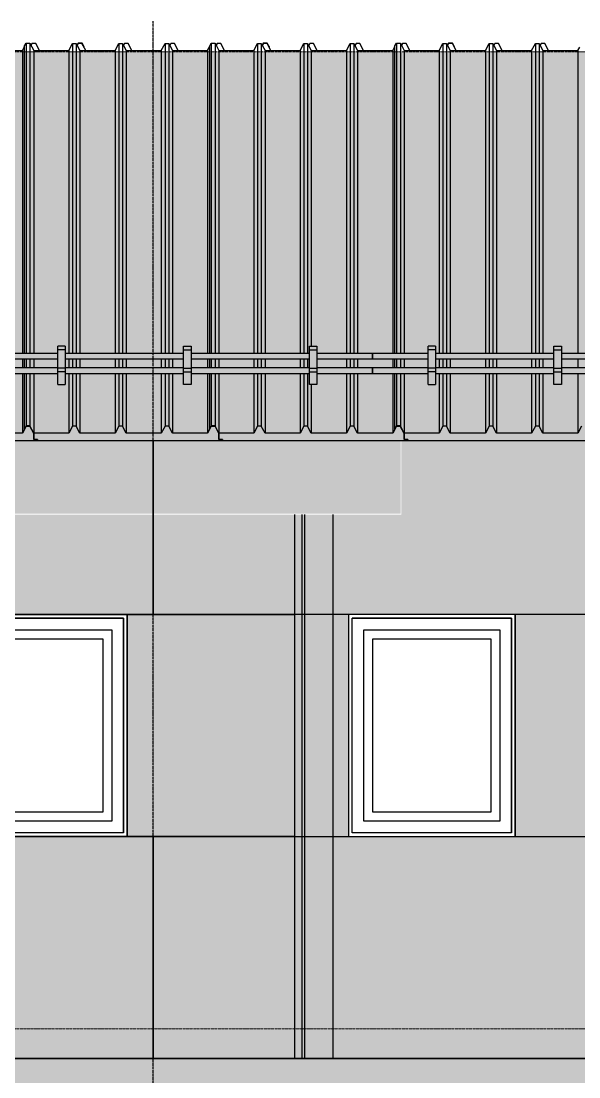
# Model space of a CAD drawing. Header units: millimetres. Extents: x 2162 to 93478, y -2737 to 52379.
# Drawn here: x 26653 to 29665, y 31169 to 36874 of the extents above; entities that cross this region are included whole.
import ezdxf

# ---------------------------------------------------------------- set-up
doc = ezdxf.new("R2010")
doc.units = ezdxf.units.MM
doc.linetypes.add('Штрихпунктир 15 х 2 х 2 мм', pattern=[19, 15, -2, 0, -2])
doc.linetypes.add('Штрихпунктирная', pattern=[30, 25, -2.25, 0.5, -2.25])
doc.layers.add('Axes', color=40, linetype='Штрихпунктирная')
doc.layers.add('Level', color=7, linetype='Continuous', lineweight=9)

# ---------------------------------------------------------------- blocks, each defined once
blk = doc.blocks.new('wind02')
for p, q in [((-48392.2, 2240), (-48392.2, 1040)), ((-47492.2, 2240), (-48392.2, 2240)), ((-47492.2, 2240), (-47492.2, 1040)), ((-48372.2, 1060), (-48372.2, 2220)), ((-47512.2, 2220), (-48372.2, 2220)), ((-48372.2, 1060), (-48372.2, 2220)), ((-48372.2, 2220), (-47512.2, 2220)), ((-47512.2, 1060), (-47512.2, 2220)), ((-47512.2, 2220), (-47512.2, 1060)), ((-48309.2, 2157), (-47575.2, 2157)), ((-48309.2, 1123), (-48309.2, 2157)), ((-47575.2, 2157), (-47575.2, 1123)), ((-48260.2, 1172), (-48260.2, 2108)), ((-48260.2, 2108), (-47624.2, 2108)), ((-47624.2, 2108), (-47624.2, 1172)), ((-47624.2, 1172), (-48260.2, 1172)), ((-47575.2, 1123), (-48309.2, 1123)), ((-48392.2, 1040), (-47492.2, 1040)), ((-47512.2, 1060), (-48372.2, 1060)), ((-47512.2, 1060), (-48372.2, 1060))]:
    blk.add_line(p, q)

msp = doc.modelspace()

# ---------------------------------------------------------------- hatches: boundary and pattern name
at = {"true_color": 0x61993b}
h = msp.add_hatch(color=85, dxfattribs=at)
h.dxf.hatch_style = 1
h.paths.add_polyline_path([(48769.5, 36707.7), (8890.8, 36707.7), (8890.8, 34609.3), (48769.5, 34609.3)])
h = msp.add_hatch(color=85, dxfattribs=at)
h.dxf.hatch_style = 1
h.paths.add_polyline_path([(28701.6, 34607.7), (23397.3, 34607.7), (23397.3, 34211.8), (28701.6, 34211.8)])
at = {"true_color": 0xecece7}
h = msp.add_hatch(color=254, dxfattribs=at)
h.dxf.hatch_style = 1
h.paths.add_polyline_path([(30375.5, 34607.7), (28705.5, 34607.7), (28705.5, 34246.8), (28705.5, 34207.7), (28335.5, 34207.7), (28335.5, 33667.6), (28420.5, 33667.6), (28420.5, 33667.7), (29320.5, 33667.7), (30375.5, 33667.6)])
h.paths.add_polyline_path([(30375.5, 33667.6), (29320.5, 33667.6), (29320.5, 32467.6), (30375.5, 32467.6)])
h.paths.add_polyline_path([(30988.2, 33667.6), (30375.5, 33667.6), (30375.5, 32467.6), (30658.4, 32467.6), (30658.4, 32567.7), (30660.2, 32567.7), (30665.2, 32572.7, -0.414214), (30663.4, 32574.5), (30663.4, 32577.7), (30713.4, 32577.7), (30713.4, 32527.7), (30712.8, 32467.6), (30988.2, 32467.6)])
h.paths.add_polyline_path([(30988.2, 32467.6), (30708.4, 32467.6), (30708.4, 31977.7), (30709, 31953.9, 0.416307), (30710.2, 31952.7), (30708.4, 31952.7), (30708.4, 31527.7), (30712.4, 31527.7), (30712.4, 31427.7), (30988.2, 31427.7)])
h.paths.add_polyline_path([(30375.5, 32467.6), (29320.5, 32467.6), (28420.5, 32467.6), (28335.5, 32467.6), (28335.5, 31427.7), (30375.5, 31427.7)])
h.paths.add_polyline_path([(30658.4, 32467.6), (30375.5, 32467.6), (30375.5, 31427.7), (30658.4, 31427.7)])
h.paths.add_polyline_path([(30658.4, 31427.7), (30375.5, 31427.7), (30375.5, 31267.7), (30756.8, 31267.7, 0.310096), (30761.6, 31274.7), (30761.6, 31282.7), (30708.4, 31282.7), (30708.4, 31277.7), (30705.2, 31277.7), (30703.4, 31277.7), (30697.9, 31277.7), (30660.2, 31277.7), (30658.4, 31277.7)])
h.paths.add_polyline_path([(30375.5, 31427.7), (28335.5, 31427.7), (28335.5, 31267.7), (30375.5, 31267.7)])
h.paths.add_polyline_path([(28420.5, 33667.6), (28335.5, 33667.6), (28335.5, 32467.6), (28420.5, 32467.6)])
h = msp.add_hatch(color=254, dxfattribs=at)
h.dxf.hatch_style = 1
h.paths.add_polyline_path([(24893.8, 34207.7), (24355.5, 34207.7), (24355.5, 33667.7), (26469, 33667.7), (27225.5, 33667.7), (27365.5, 33667.7), (27365.5, 34207.7), (25893.8, 34207.7)])
h.paths.add_polyline_path([(24355.5, 34207.7), (23893.8, 34207.7), (23600.5, 34207.7), (23600.5, 33667.7), (24355.5, 33667.7)])
h.paths.add_polyline_path([(27365.5, 34207.7), (27365.5, 33667.7), (28130.5, 33667.7), (28130.5, 34207.7)])
h.paths.add_polyline_path([(27365.5, 32467.7), (28130.5, 32467.7), (28130.5, 33667.6), (27365.5, 33667.6)])
h.paths.add_polyline_path([(27365.5, 33667.6), (27225.5, 33667.6), (27225.5, 32467.7), (27365.5, 32467.7)])
h.paths.add_polyline_path([(26220.5, 32467.6), (25420.5, 32467.6), (24520.5, 32467.6), (24355.5, 32467.6), (24355.5, 31427.7), (27365.5, 31427.7), (27365.5, 32467.6), (27120.5, 32467.6)])
h.paths.add_polyline_path([(27365.5, 31427.7), (28130.5, 31427.7), (28130.5, 32467.6), (27365.5, 32467.6)])
h.paths.add_polyline_path([(27365.5, 31427.7), (27365.5, 31267.7), (28130.5, 31267.7), (28130.5, 31427.7)])
h.paths.add_polyline_path([(27365.5, 31267.7), (27365.5, 31427.7), (24355.5, 31427.7), (24355.5, 31267.7)])
h.paths.add_polyline_path([(24355.5, 32467.6), (23600.5, 32467.6), (23600.5, 31427.7), (24355.5, 31427.7)])
h.paths.add_polyline_path([(24355.5, 31267.7), (24355.5, 31427.7), (23600.5, 31427.7), (23600.5, 31267.7)])
at = {"true_color": 0x61993b}
h = msp.add_hatch(color=85, dxfattribs=at)
h.dxf.hatch_style = 1
h.paths.add_polyline_path([(28335.5, 34207.7), (28130.5, 34207.7), (28130.5, 31267.7), (28335.5, 31267.7)])
h = msp.add_hatch(color=85, dxfattribs=at)
h.dxf.hatch_style = 1
h.paths.add_polyline_path([(60590.5, 31267.7), (9190, 31267.7), (9190, 30427.7), (60590.5, 30427.7)])
h = msp.add_hatch(color=85, dxfattribs=at)
h.dxf.hatch_style = 1
h.paths.add_polyline_path([(21047.2, 30457.7), (21039, 30427.7), (21316.5, 30427.7), (21316.5, 31257.7), (21117.2, 31257.7), (21117.2, 31253.7), (21100.3, 31253.7), (21052.2, 31203.7), (21047.2, 31203.7)])
h.paths.add_polyline_path([(21374.5, 31257.7), (21374.5, 31140.2), (22574.5, 31140.2), (22574.5, 31257.7)])
h.paths.add_polyline_path([(21374.5, 31090.2), (21374.5, 30917.7), (22574.5, 30917.7), (22574.5, 31090.2)])
h.paths.add_polyline_path([(22574.5, 30680.2), (22574.5, 30852.7), (21374.5, 30852.7), (21374.5, 30680.2)])
h.paths.add_polyline_path([(22574.5, 30427.7), (22574.5, 30615.2), (21374.5, 30615.2), (21374.5, 30427.7)])
h.paths.add_polyline_path([(22632.5, 30427.7), (22945.5, 30427.7), (22937.2, 30457.7), (22937.2, 31203.7), (22932.2, 31203.7), (22884.1, 31253.7), (22867.2, 31253.7), (22632.5, 31257.7)])
h.paths.add_polyline_path([(27365.5, 30427.7), (27365.5, 31267.7), (24355.5, 31267.7), (24355.5, 30427.7)])

# ---------------------------------------------------------------- linework, layer by layer
for p, q in [((26669.5, 36736.5), (26679, 36755.1)), ((26679, 36755.1), (26700.5, 36755.1)), ((26679, 36755.1), (26679, 35078.1)), ((26700.5, 36755.1), (26721, 36715)), ((26700.5, 36755.1), (26700.5, 35078.1)), ((26711.3, 36754.1), (26706.1, 36744.1)), ((26731.3, 36754.1), (26711.3, 36754.1)), ((26751.3, 36715), (26731.3, 36754.1)), ((26909.7, 36715), (26929.7, 36754.1)), ((26929.7, 36754.1), (26949.7, 36754.1)), ((26929.7, 36754.1), (26929.7, 35078.4)), ((26949.7, 36754.1), (26969.7, 36715)), ((26949.7, 36754.1), (26949.7, 35078.4)), ((26960.5, 36755.1), (26954.9, 36744.1)), ((26955.3, 36743.2), (26961, 36754.3)), ((26961.3, 36754.1), (26955.5, 36742.8)), ((26982, 36755.1), (26960.5, 36755.1)), ((26961, 36754.3), (26981.5, 36754.3)), ((26981.3, 36754.1), (26961.3, 36754.1)), ((27001.3, 36715), (26981.3, 36754.1)), ((26981.5, 36754.3), (26990.8, 36736.2)), ((26991.5, 36736.5), (26982, 36755.1)), ((27159.7, 36715), (27179.7, 36754.1)), ((27179.7, 36754.1), (27199.7, 36754.1)), ((27179.7, 36754.1), (27179.7, 35078.1)), ((27199.7, 36754.1), (27219.7, 36715)), ((27199.7, 36754.1), (27199.7, 35078.1)), ((27211.3, 36754.1), (27205.5, 36742.8)), ((27231.3, 36754.1), (27211.3, 36754.1)), ((27251.3, 36715), (27231.3, 36754.1)), ((27409.7, 36715), (27429.7, 36754.1)), ((27429.7, 36754.1), (27449.7, 36754.1)), ((27429.7, 36754.1), (27429.7, 35078.3)), ((27449.7, 36754.1), (27469.7, 36715)), ((27449.7, 36754.1), (27449.7, 35078.3)), ((27461.3, 36754.1), (27455.5, 36742.8)), ((27481.3, 36754.1), (27461.3, 36754.1)), ((27501.3, 36715), (27481.3, 36754.1)), ((27669.5, 36736.5), (27679, 36755.1)), ((27679, 36755.1), (27700.5, 36755.1)), ((27679, 36755.1), (27679, 35078.4)), ((27700.5, 36755.1), (27721, 36715)), ((27700.5, 36755.1), (27700.5, 35078.4)), ((27711.3, 36754.1), (27706.1, 36744.1)), ((27731.3, 36754.1), (27711.3, 36754.1)), ((27751.3, 36715), (27731.3, 36754.1)), ((27909.7, 36715), (27929.7, 36754.1)), ((27929.7, 36754.1), (27949.7, 36754.1)), ((27929.7, 36754.1), (27929.7, 35078.1)), ((27949.7, 36754.1), (27969.7, 36715)), ((27949.7, 36754.1), (27949.7, 35078.1)), ((27960.5, 36755.1), (27954.9, 36744.1)), ((27955.3, 36743.2), (27961, 36754.3)), ((27961.3, 36754.1), (27955.5, 36742.8)), ((27982, 36755.1), (27960.5, 36755.1)), ((27961, 36754.3), (27981.5, 36754.3)), ((27981.3, 36754.1), (27961.3, 36754.1)), ((28001.3, 36715), (27981.3, 36754.1)), ((27981.5, 36754.3), (27990.8, 36736.2)), ((27991.5, 36736.5), (27982, 36755.1)), ((28159.7, 36715), (28179.7, 36754.1)), ((28179.7, 36754.1), (28199.7, 36754.1)), ((28179.7, 36754.1), (28179.7, 35078.3)), ((28199.7, 36754.1), (28219.7, 36715)), ((28199.7, 36754.1), (28199.7, 35078.4)), ((28211.3, 36754.1), (28205.5, 36742.8)), ((28231.3, 36754.1), (28211.3, 36754.1)), ((28251.3, 36715), (28231.3, 36754.1)), ((28409.7, 36715), (28429.7, 36754.1)), ((28429.7, 36754.1), (28449.7, 36754.1)), ((28429.7, 36754.1), (28429.7, 35078.1)), ((28449.7, 36754.1), (28469.7, 36715)), ((28449.7, 36754.1), (28449.7, 35078.1)), ((28461.3, 36754.1), (28455.5, 36742.8)), ((28481.3, 36754.1), (28461.3, 36754.1)), ((28501.3, 36715), (28481.3, 36754.1)), ((28669.5, 36736.5), (28679, 36755.1)), ((28679, 36755.1), (28700.5, 36755.1)), ((28679, 36755.1), (28679, 35078.1)), ((28700.5, 36755.1), (28721, 36715)), ((28700.5, 36755.1), (28700.5, 35078.1)), ((28711.3, 36754.1), (28706.1, 36744.1)), ((28731.3, 36754.1), (28711.3, 36754.1)), ((28751.3, 36715), (28731.3, 36754.1)), ((28909.7, 36715), (28929.7, 36754.1)), ((28929.7, 36754.1), (28949.7, 36754.1)), ((28929.7, 36754.1), (28929.7, 35078.4)), ((28949.7, 36754.1), (28969.7, 36715)), ((28949.7, 36754.1), (28949.7, 35078.4)), ((28960.5, 36755.1), (28954.9, 36744.1)), ((28955.3, 36743.2), (28961, 36754.3)), ((28961.3, 36754.1), (28955.5, 36742.8)), ((28982, 36755.1), (28960.5, 36755.1)), ((28961, 36754.3), (28981.5, 36754.3)), ((28981.3, 36754.1), (28961.3, 36754.1)), ((29001.3, 36715), (28981.3, 36754.1)), ((28981.5, 36754.3), (28990.8, 36736.2)), ((28991.5, 36736.5), (28982, 36755.1)), ((29159.7, 36715), (29179.7, 36754.1)), ((29179.7, 36754.1), (29199.7, 36754.1)), ((29179.7, 36754.1), (29179.7, 35078.1)), ((29199.7, 36754.1), (29219.7, 36715)), ((29199.7, 36754.1), (29199.7, 35078.1)), ((29211.3, 36754.1), (29205.5, 36742.8)), ((29231.3, 36754.1), (29211.3, 36754.1)), ((29251.3, 36715), (29231.3, 36754.1)), ((29409.7, 36715), (29429.7, 36754.1)), ((29429.7, 36754.1), (29449.7, 36754.1)), ((29429.7, 36754.1), (29429.7, 35078.3)), ((29449.7, 36754.1), (29469.7, 36715)), ((29449.7, 36754.1), (29449.7, 35078.3)), ((29461.3, 36754.1), (29455.5, 36742.8)), ((29481.3, 36754.1), (29461.3, 36754.1)), ((29501.3, 36715), (29481.3, 36754.1)), ((26469.7, 36715), (26659.7, 36715)), ((26659.7, 36715), (26669.5, 36734.1)), ((26659.7, 36715), (26659.7, 35078.1)), ((26669.5, 36736.5), (26669.5, 35078.1)), ((26721, 36715), (26909.7, 36715)), ((26721, 36715), (26721, 35078.1)), ((26909.7, 36715), (26909.7, 35078.4)), ((26969.7, 36715), (27159.7, 36715)), ((26969.7, 36715), (26969.7, 35078.4)), ((26990.8, 36736.2), (26991.5, 36736.5)), ((26991.5, 36736.5), (26991.5, 36734.1)), ((27159.7, 36715), (27159.7, 35078.1)), ((27219.7, 36715), (27409.7, 36715)), ((27219.7, 36715), (27219.7, 35078.1)), ((27409.7, 36715), (27409.7, 35078.3)), ((27469.7, 36715), (27659.7, 36715)), ((27469.7, 36715), (27469.7, 35078.3)), ((27659.7, 36715), (27669.5, 36734.1)), ((27659.7, 36715), (27659.7, 35078.4)), ((27669.5, 36736.5), (27669.5, 35078.4)), ((27721, 36715), (27909.7, 36715)), ((27721, 36715), (27721, 35078.4)), ((27909.7, 36715), (27909.7, 35078.1)), ((27969.7, 36715), (28159.7, 36715)), ((27969.7, 36715), (27969.7, 35078.1)), ((27990.8, 36736.2), (27991.5, 36736.5)), ((27991.5, 36736.5), (27991.5, 36734.1)), ((28159.7, 36715), (28159.7, 35078.3)), ((28219.7, 36715), (28409.7, 36715)), ((28219.7, 36715), (28219.7, 35117.8)), ((28409.7, 36715), (28409.7, 35078.1)), ((28469.7, 36715), (28659.7, 36715)), ((28469.7, 36715), (28469.7, 35078.1)), ((28659.7, 36715), (28669.5, 36734.1)), ((28659.7, 36715), (28659.7, 35078.1)), ((28669.5, 36736.5), (28669.5, 35078.1)), ((28721, 36715), (28909.7, 36715)), ((28721, 36715), (28721, 35078.1)), ((28909.7, 36715), (28909.7, 35078.4)), ((28969.7, 36715), (29159.7, 36715)), ((28969.7, 36715), (28969.7, 35078.4)), ((28990.8, 36736.2), (28991.5, 36736.5)), ((28991.5, 36736.5), (28991.5, 36734.1)), ((29159.7, 36715), (29159.7, 35078.1)), ((29219.7, 36715), (29409.7, 36715)), ((29219.7, 36715), (29219.7, 35078.1)), ((29409.7, 36715), (29409.7, 35078.3)), ((29469.7, 36715), (29659.7, 36715)), ((29469.7, 36715), (29469.7, 35078.3)), ((29659.7, 36715), (29669.5, 36734.1)), ((29659.7, 36715), (29659.7, 35078.4)), ((26890, 35097), (26850, 35097)), ((27530, 35097), (27570, 35097)), ((28210, 35097), (28250, 35097)), ((28890, 35097), (28850, 35097)), ((29530, 35097), (29570, 35097)), ((26659.7, 35048.4), (26659.7, 34999.8)), ((26669.5, 35048.4), (26669.5, 34999.8)), ((26679, 35048.4), (26679, 34999.8)), ((26700.5, 35048.4), (26700.5, 34999.8)), ((26721, 35048.4), (26721, 34999.8)), ((26909.7, 35048.4), (26909.7, 35000.1)), ((26929.7, 35048.4), (26929.7, 35000.1)), ((26949.7, 35048.5), (26949.7, 35000.1)), ((26969.7, 35048.5), (26969.7, 35000.1)), ((27159.7, 35048.4), (27159.7, 34999.8)), ((27179.7, 35048.4), (27179.7, 34999.8)), ((27199.7, 35048.4), (27199.7, 34999.8)), ((27219.7, 35048.4), (27219.7, 34999.8)), ((27409.7, 35048.4), (27409.7, 35000.1)), ((27429.7, 35048.4), (27429.7, 35000.1)), ((27449.7, 35048.4), (27449.7, 35000.1)), ((27469.7, 35048.4), (27469.7, 35000.1)), ((27659.7, 35048.5), (27659.7, 35000.1)), ((27669.5, 35048.5), (27669.5, 35000.1)), ((27679, 35048.5), (27679, 35000.1)), ((27700.5, 35048.5), (27700.5, 35000.1)), ((27721, 35048.6), (27721, 35000.1)), ((27909.7, 35048.4), (27909.7, 34999.8)), ((27929.7, 35048.4), (27929.7, 34999.8)), ((27949.7, 35048.4), (27949.7, 34999.8)), ((27969.7, 35048.4), (27969.7, 34999.8)), ((28159.7, 35048.4), (28159.7, 35000.1)), ((28179.7, 35048.4), (28179.7, 35000.1)), ((28199.7, 35048.4), (28199.7, 35000.1)), ((28409.7, 35048.4), (28409.7, 34999.8)), ((28429.7, 35048.4), (28429.7, 34999.8)), ((28449.7, 35048.4), (28449.7, 34999.8)), ((28469.7, 35048.4), (28469.7, 34999.8)), ((28550, 35078.4), (28550, 35078.4)), ((28550, 35078.4), (28550, 35078.4)), ((28659.7, 35048.4), (28659.7, 34999.8)), ((28669.5, 35048.4), (28669.5, 34999.8)), ((28679, 35048.4), (28679, 34999.8)), ((28700.5, 35048.4), (28700.5, 34999.8)), ((28721, 35048.4), (28721, 34999.8)), ((28909.7, 35048.4), (28909.7, 35000.1)), ((28929.7, 35048.4), (28929.7, 35000.1)), ((28949.7, 35048.5), (28949.7, 35000.1)), ((28969.7, 35048.5), (28969.7, 35000.1)), ((29159.7, 35048.4), (29159.7, 34999.8)), ((29179.7, 35048.4), (29179.7, 34999.8)), ((29199.7, 35048.4), (29199.7, 34999.8)), ((29219.7, 35048.4), (29219.7, 34999.8)), ((29409.7, 35048.4), (29409.7, 35000.1)), ((29429.7, 35048.4), (29429.7, 35000.1)), ((29449.7, 35048.4), (29449.7, 35000.1)), ((29469.7, 35048.4), (29469.7, 35000.1)), ((29659.7, 35048.5), (29659.7, 35000.1)), ((26890, 34999.2), (26850, 34999.2)), ((26890, 34978.4), (26850, 34978.4)), ((27530, 34999.2), (27570, 34999.2)), ((27530, 34978.4), (27570, 34978.4)), ((28210, 34999.2), (28250, 34999.2)), ((28210, 34978.4), (28250, 34978.4)), ((28550, 35000.1), (28550, 35000.1)), ((28550, 35000.1), (28550, 35000.1)), ((28890, 34999.2), (28850, 34999.2)), ((28890, 34978.4), (28850, 34978.4)), ((29530, 34999.2), (29570, 34999.2)), ((29530, 34978.4), (29570, 34978.4)), ((26659.7, 34970.2), (26659.7, 34646.8)), ((26669.5, 34970.2), (26669.5, 34668.4)), ((26679, 34970.2), (26679, 34686.9)), ((26700.5, 34970.2), (26700.5, 34686.9)), ((26721, 34970.2), (26721, 34646.8)), ((26909.7, 34970.2), (26909.7, 34646.8)), ((26929.7, 34970.2), (26929.7, 34685.9)), ((26949.7, 34970.2), (26949.7, 34685.9)), ((26969.7, 34970.2), (26969.7, 34646.8)), ((27159.7, 34970.2), (27159.7, 34646.8)), ((27179.7, 34970.2), (27179.7, 34685.9)), ((27199.7, 34970.2), (27199.7, 34685.9)), ((27219.7, 34970.2), (27219.7, 34646.8)), ((27409.7, 34970.2), (27409.7, 34646.8)), ((27429.7, 34970.2), (27429.7, 34685.9)), ((27449.7, 34970.2), (27449.7, 34685.9)), ((27469.7, 34970.2), (27469.7, 34646.8)), ((27659.7, 34970.3), (27659.7, 34646.8)), ((27669.5, 34970.3), (27669.5, 34668.4)), ((27679, 34970.3), (27679, 34686.9)), ((27700.5, 34970.3), (27700.5, 34686.9)), ((27721, 34970.3), (27721, 34646.8)), ((27909.7, 34970.2), (27909.7, 34646.8)), ((27929.7, 34970.2), (27929.7, 34685.9)), ((27949.7, 34970.2), (27949.7, 34685.9)), ((27969.7, 34970.2), (27969.7, 34646.8)), ((28159.7, 34970.2), (28159.7, 34646.8)), ((28179.7, 34970.2), (28179.7, 34685.9)), ((28199.7, 34970.2), (28199.7, 34685.9)), ((28409.7, 34970.2), (28409.7, 34646.8)), ((28429.7, 34970.2), (28429.7, 34685.9)), ((28449.7, 34970.2), (28449.7, 34685.9)), ((28469.7, 34970.2), (28469.7, 34646.8)), ((28659.7, 34970.2), (28659.7, 34646.8)), ((28669.5, 34970.2), (28669.5, 34668.4)), ((28679, 34970.2), (28679, 34686.9)), ((28700.5, 34970.2), (28700.5, 34686.9)), ((28721, 34970.2), (28721, 34646.8)), ((28909.7, 34970.2), (28909.7, 34646.8)), ((28929.7, 34970.2), (28929.7, 34685.9)), ((28949.7, 34970.2), (28949.7, 34685.9)), ((28969.7, 34970.2), (28969.7, 34646.8)), ((29159.7, 34970.2), (29159.7, 34646.8)), ((29179.7, 34970.2), (29179.7, 34685.9)), ((29199.7, 34970.2), (29199.7, 34685.9)), ((29219.7, 34970.2), (29219.7, 34646.8)), ((29409.7, 34970.2), (29409.7, 34646.8)), ((29429.7, 34970.2), (29429.7, 34685.9)), ((29449.7, 34970.2), (29449.7, 34685.9)), ((29469.7, 34970.2), (29469.7, 34646.8)), ((29659.7, 34970.3), (29659.7, 34646.8)), ((28219.7, 34909.9), (28219.7, 34646.8)), ((26659.7, 34646.8), (26469.7, 34646.8)), ((26679.7, 34685.9), (26659.7, 34646.8)), ((26679, 34686.9), (26669.5, 34668.4)), ((26669.5, 34668.4), (26670.2, 34668)), ((26670.2, 34668), (26679.5, 34686.1)), ((26700.5, 34686.9), (26679, 34686.9)), ((26679.5, 34686.1), (26700, 34686.1)), ((26699.7, 34685.9), (26679.7, 34685.9)), ((26720.5, 34645.3), (26699.7, 34685.9)), ((26700, 34686.1), (26720.5, 34646)), ((26721, 34646.8), (26700.5, 34686.9)), ((26720.5, 34613.5), (26720.5, 34645.3)), ((26720.5, 34645.3), (26720.5, 34614)), ((26909.7, 34646.8), (26721, 34646.8)), ((26929.7, 34685.9), (26909.7, 34646.8)), ((26949.7, 34685.9), (26929.7, 34685.9)), ((26969.7, 34646.8), (26949.7, 34685.9)), ((27159.7, 34646.8), (26969.7, 34646.8)), ((27179.7, 34685.9), (27159.7, 34646.8)), ((27199.7, 34685.9), (27179.7, 34685.9)), ((27219.7, 34646.8), (27199.7, 34685.9)), ((27409.7, 34646.8), (27219.7, 34646.8)), ((27429.7, 34685.9), (27409.7, 34646.8)), ((27449.7, 34685.9), (27429.7, 34685.9)), ((27469.7, 34646.8), (27449.7, 34685.9)), ((27659.7, 34646.8), (27469.7, 34646.8)), ((27679.7, 34685.9), (27659.7, 34646.8)), ((27679, 34686.9), (27669.5, 34668.4)), ((27669.5, 34668.4), (27670.2, 34668)), ((27670.2, 34668), (27679.5, 34686.1)), ((27700.5, 34686.9), (27679, 34686.9)), ((27679.5, 34686.1), (27700, 34686.1)), ((27699.7, 34685.9), (27679.7, 34685.9)), ((27720.5, 34645.3), (27699.7, 34685.9)), ((27700, 34686.1), (27720.5, 34646)), ((27721, 34646.8), (27700.5, 34686.9)), ((27720.5, 34613.5), (27720.5, 34645.3)), ((27720.5, 34645.3), (27720.5, 34614)), ((27909.7, 34646.8), (27721, 34646.8)), ((27929.7, 34685.9), (27909.7, 34646.8)), ((27949.7, 34685.9), (27929.7, 34685.9)), ((27969.7, 34646.8), (27949.7, 34685.9)), ((28159.7, 34646.8), (27969.7, 34646.8)), ((28179.7, 34685.9), (28159.7, 34646.8)), ((28199.7, 34685.9), (28179.7, 34685.9)), ((28219.7, 34646.8), (28199.7, 34685.9)), ((28409.7, 34646.8), (28219.7, 34646.8)), ((28429.7, 34685.9), (28409.7, 34646.8)), ((28449.7, 34685.9), (28429.7, 34685.9)), ((28469.7, 34646.8), (28449.7, 34685.9)), ((28659.7, 34646.8), (28469.7, 34646.8)), ((28679.7, 34685.9), (28659.7, 34646.8)), ((28679, 34686.9), (28669.5, 34668.4)), ((28669.5, 34668.4), (28670.2, 34668)), ((28670.2, 34668), (28679.5, 34686.1)), ((28700.5, 34686.9), (28679, 34686.9)), ((28679.5, 34686.1), (28700, 34686.1)), ((28699.7, 34685.9), (28679.7, 34685.9)), ((28720.5, 34645.3), (28699.7, 34685.9)), ((28700, 34686.1), (28720.5, 34646)), ((28721, 34646.8), (28700.5, 34686.9)), ((28720.5, 34613.5), (28720.5, 34645.3)), ((28720.5, 34645.3), (28720.5, 34614)), ((28909.7, 34646.8), (28721, 34646.8)), ((28929.7, 34685.9), (28909.7, 34646.8)), ((28949.7, 34685.9), (28929.7, 34685.9)), ((28969.7, 34646.8), (28949.7, 34685.9)), ((29159.7, 34646.8), (28969.7, 34646.8)), ((29179.7, 34685.9), (29159.7, 34646.8)), ((29199.7, 34685.9), (29179.7, 34685.9)), ((29219.7, 34646.8), (29199.7, 34685.9)), ((29409.7, 34646.8), (29219.7, 34646.8)), ((29429.7, 34685.9), (29409.7, 34646.8)), ((29449.7, 34685.9), (29429.7, 34685.9)), ((29469.7, 34646.8), (29449.7, 34685.9)), ((29659.7, 34646.8), (29469.7, 34646.8)), ((29679.7, 34685.9), (29659.7, 34646.8)), ((25740.5, 34607.7), (26740.5, 34607.7)), ((26720.5, 34614), (26740.5, 34614)), ((26740.5, 34613.5), (26720.5, 34613.5)), ((26740.5, 34607.7), (26740.5, 34613.5)), ((26740.5, 34613.5), (26740.5, 34607.7)), ((26740.5, 34607.7), (27740.5, 34607.7)), ((27365.5, 33667.6), (27365.5, 34607.7)), ((27365.5, 34607.7), (27365.5, 33667.6)), ((27720.5, 34614), (27740.5, 34614)), ((27740.5, 34613.5), (27720.5, 34613.5)), ((27740.5, 34607.7), (27740.5, 34613.5)), ((27740.5, 34613.5), (27740.5, 34607.7)), ((27740.5, 34607.7), (28740.5, 34607.7)), ((28720.5, 34614), (28740.5, 34614)), ((28740.5, 34613.5), (28720.5, 34613.5)), ((28740.5, 34607.7), (28740.5, 34613.5)), ((28740.5, 34613.5), (28740.5, 34607.7)), ((28740.5, 34607.7), (29740.5, 34607.7)), ((28130.5, 31267.7), (28130.5, 34207.7)), ((28170.5, 31267.7), (28170.5, 34207.7)), ((28185.5, 31267.7), (28185.5, 34207.7)), ((28335.5, 34207.7), (28335.5, 31267.7)), ((23750.5, 33667.7), (28130.5, 33667.7)), ((27120.5, 33667.6), (26220.5, 33667.6)), ((28420.5, 33667.6), (27120.5, 33667.6)), ((27365.5, 33667.6), (27120.5, 33667.6)), ((27225.5, 32467.7), (27225.5, 33667.7)), ((28420.5, 33667.6), (27365.5, 33667.6)), ((28420.5, 33667.7), (28420.5, 32467.7)), ((29320.5, 33667.6), (28420.5, 33667.6)), ((29320.5, 32467.7), (29320.5, 33667.7)), ((30988.2, 33667.6), (29320.5, 33667.6)), ((30988.2, 33667.6), (29320.5, 33667.6)), ((28130.5, 32467.7), (23545.5, 32467.7)), ((26220.5, 32467.6), (27120.5, 32467.6)), ((27120.5, 32467.6), (28420.5, 32467.6)), ((27120.5, 32467.6), (27365.5, 32467.6)), ((27365.5, 32467.6), (27365.5, 31267.7)), ((27365.5, 31267.7), (27365.5, 32467.6)), ((27365.5, 32467.6), (28420.5, 32467.6)), ((28420.5, 32467.6), (29320.5, 32467.6)), ((29320.5, 32467.6), (30658.6, 32467.6)), ((29320.5, 32467.6), (30658.6, 32467.6)), ((30756.7, 31267.7), (23182.3, 31267.7)), ((23182.3, 31267.7), (27365.5, 31267.7)), ((27365.5, 31267.7), (30756.7, 31267.7))]:
    msp.add_line(p, q)
at = {"color": 0}
for p, q in [((26850, 35097), (26850, 35117.8)), ((26890, 35117.8), (26850, 35117.8)), ((26850, 34999.2), (26850, 35097)), ((26890, 35117.8), (26890, 35097)), ((26890, 35097), (26890, 34999.2)), ((27530, 35097), (27530, 35117.8)), ((27530, 35117.8), (27570, 35117.8)), ((27530, 34999.2), (27530, 35097)), ((27570, 35117.8), (27570, 35097)), ((27570, 35097), (27570, 34999.2)), ((28210, 35097), (28210, 35117.8)), ((28210, 35117.8), (28250, 35117.8)), ((28210, 34999.2), (28210, 35097)), ((28250, 35117.8), (28250, 35097)), ((28250, 35097), (28250, 34999.2)), ((28850, 35097), (28850, 35117.8)), ((28890, 35117.8), (28850, 35117.8)), ((28850, 34999.2), (28850, 35097)), ((28890, 35117.8), (28890, 35097)), ((28890, 35097), (28890, 34999.2)), ((29530, 35097), (29530, 35117.8)), ((29530, 35117.8), (29570, 35117.8)), ((29530, 34999.2), (29530, 35097)), ((29570, 35117.8), (29570, 35097)), ((29570, 35097), (29570, 34999.2)), ((26850, 35078.4), (26550, 35078.4)), ((26550, 35048.4), (26850, 35048.4)), ((27530, 35078.4), (26890, 35078.4)), ((26890, 35048.4), (27530, 35048.4)), ((28210, 35078.4), (27570, 35078.4)), ((27570, 35048.4), (28210, 35048.4)), ((28550, 35078.4), (28250, 35078.4)), ((28250, 35048.4), (28550, 35048.4)), ((28850, 35078.4), (28550, 35078.4)), ((28550, 35060.3), (28550, 35078.4)), ((28550, 35078.4), (28550, 35060.3)), ((28550, 35048.4), (28550, 35060.3)), ((28550, 35060.3), (28550, 35048.4)), ((28550, 35048.4), (28850, 35048.4)), ((29530, 35078.4), (28890, 35078.4)), ((28890, 35048.4), (29530, 35048.4)), ((30210, 35078.4), (29570, 35078.4)), ((29570, 35048.4), (30210, 35048.4)), ((26850, 35000.1), (26550, 35000.1)), ((26850, 34978.4), (26850, 34999.2)), ((26850, 34909.9), (26850, 34978.4)), ((27530, 35000.1), (26890, 35000.1)), ((26890, 34999.2), (26890, 34978.4)), ((26890, 34978.4), (26890, 34909.9)), ((27530, 34978.4), (27530, 34999.2)), ((27530, 34909.9), (27530, 34978.4)), ((28210, 35000.1), (27570, 35000.1)), ((27570, 34999.2), (27570, 34978.4)), ((27570, 34978.4), (27570, 34909.9)), ((28210, 34978.4), (28210, 34999.2)), ((28210, 34909.9), (28210, 34978.4)), ((28550, 35000.1), (28250, 35000.1)), ((28250, 34999.2), (28250, 34978.4)), ((28250, 34978.4), (28250, 34909.9)), ((28850, 35000.1), (28550, 35000.1)), ((28550, 34982), (28550, 35000.1)), ((28550, 35000.1), (28550, 34982)), ((28550, 34970.1), (28550, 34982)), ((28550, 34982), (28550, 34970.1)), ((28850, 34978.4), (28850, 34999.2)), ((28850, 34909.9), (28850, 34978.4)), ((29530, 35000.1), (28890, 35000.1)), ((28890, 34999.2), (28890, 34978.4)), ((28890, 34978.4), (28890, 34909.9)), ((29530, 34978.4), (29530, 34999.2)), ((29530, 34909.9), (29530, 34978.4)), ((30210, 35000.1), (29570, 35000.1)), ((29570, 34999.2), (29570, 34978.4)), ((29570, 34978.4), (29570, 34909.9)), ((26550, 34970.1), (26850, 34970.1)), ((26890, 34970.1), (27530, 34970.1)), ((27570, 34970.1), (28210, 34970.1)), ((28250, 34970.1), (28550, 34970.1)), ((28550, 34970.1), (28850, 34970.1)), ((28890, 34970.1), (29530, 34970.1)), ((29570, 34970.1), (30210, 34970.1)), ((26850, 34909.9), (26890, 34909.9)), ((27570, 34909.9), (27530, 34909.9)), ((28250, 34909.9), (28210, 34909.9)), ((28850, 34909.9), (28890, 34909.9)), ((29570, 34909.9), (29530, 34909.9))]:
    msp.add_line(p, q, dxfattribs=at)
at = {"layer": 'Axes', "linetype": 'Штрихпунктир 15 х 2 х 2 мм'}
msp.add_line((27365.5, 28058.5), (27365.5, 36874.2), dxfattribs=at)
at = {"layer": 'Level', "linetype": 'Штрихпунктир 15 х 2 х 2 мм'}
for p, q in [((9494.9, 36707.7), (49857.3, 36707.7)), ((9494.9, 34607.7), (61138.6, 34607.7)), ((9494.9, 31427.7), (60403.5, 31427.7))]:
    msp.add_line(p, q, dxfattribs=at)

# ---------------------------------------------------------------- block references
for p in [(74717.7, 31427.7), (76812.7, 31427.7)]:
    msp.add_blockref('wind02', p)

doc.saveas('drawing.dxf')
